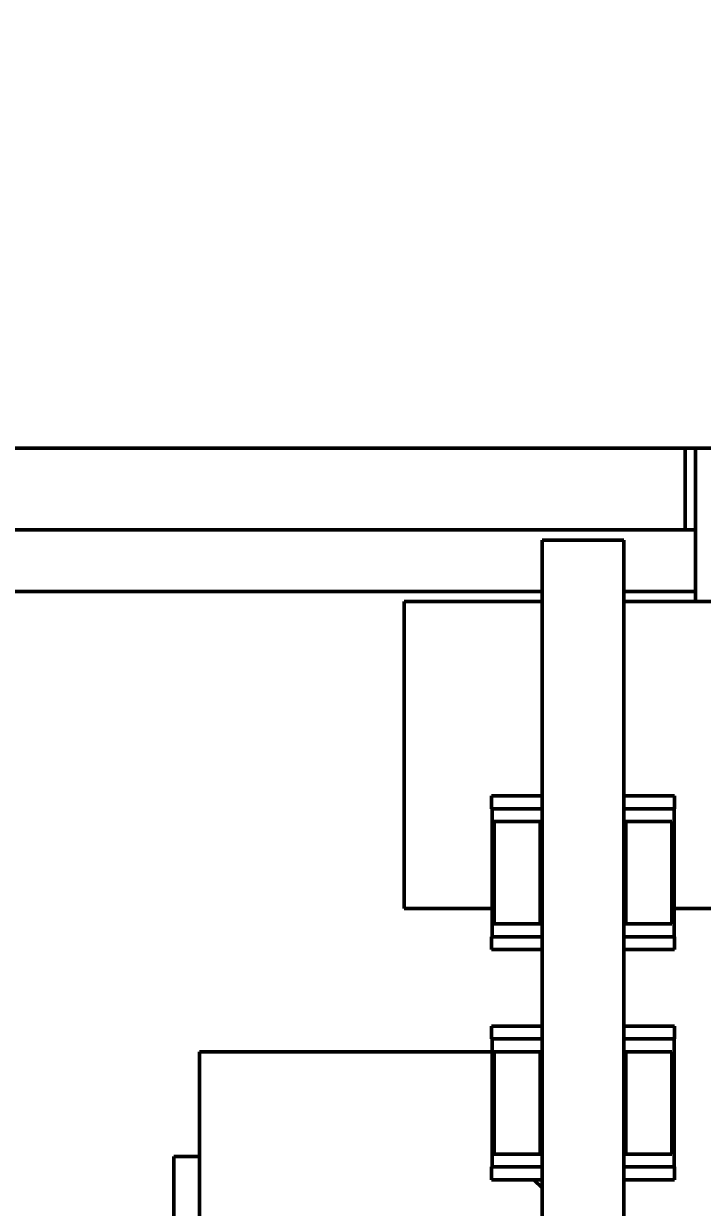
# Model space of a CAD drawing. Header units: millimetres. Extents: x 3137 to 5094, y 789 to 1822.
# Drawn here: x 3480.4 to 3493.68, y 1598.97 to 1622.11 of the extents above; entities that cross this region are included whole.
import ezdxf

# ---------------------------------------------------------------- set-up
doc = ezdxf.new("R2010")
doc.units = ezdxf.units.MM
doc.header["$LTSCALE"] = 1.8
doc.layers.add('외형선(ISO)', color=7, linetype='Continuous', lineweight=50)
doc.layers.add('치수(ISO)', color=7, linetype='Continuous', lineweight=25)
doc.styles.add('레이블 문자 (JIS)', font='')
doc.styles.get('레이블 문자 (JIS)').set_extended_font_data('Gulim')
doc.dimstyles.new('복사 대상기본값 (JIS)', dxfattribs={"dimscale": 1.5, "dimtxt": 3, "dimasz": 2, "dimexe": 1, "dimexo": 0.5, "dimgap": 0.8, "dimtad": 1, "dimdsep": 46, "dimtxsty": '레이블 문자 (JIS)', "dimblk": 'Filled-1', "dimcen": 0.09, "dimdle": 10, "dimclrd": 256, "dimclre": 256, "dimclrt": 256, "dimazin": 2, "dimtfac": 0.666667, "dimtmove": 0, "dimatfit": 3, "dimldrblk": 'OPEN', "dimfxl": 1, "dimtolj": 1, "dimtzin": 0, "dimlwd": -1, "dimlwe": -1, "dimarcsym": 0})

# ---------------------------------------------------------------- blocks, each defined once
blk = doc.blocks.new('Filled-1')
at = {"color": 0}
for p, q in [((0, 0), (-1, 0.1)), ((-1, 0.1), (-1, -0.1)), ((-1, 0), (0, 0)), ((-1, -0.1), (0, 0))]:
    blk.add_line(p, q, dxfattribs=at)
at = {"color": 0, "flags": 128}
blk.add_lwpolyline([(-1, -0.1), (0, 0), (-1, 0.1), (-1, -0.1)], dxfattribs=at)
at = {"color": 0}
blk.add_solid([(-1, -0.1), (0, 0), (-1, 0.1), (-1, -0.1)], dxfattribs=at)
blk = doc.blocks.new('*D735')
at = {"layer": 'Defpoints', "color": 0}
for p in [(3615.742, 1638.942), (3296.742, 1610.811), (3615.742, 1602.811)]:
    blk.add_point(p, dxfattribs=at)
at = {"layer": '치수(ISO)'}
for p, q in [((3296.742, 1611.561), (3296.742, 1640.442)), ((3615.742, 1603.561), (3615.742, 1640.442)), ((3299.742, 1638.942), (3612.742, 1638.942))]:
    blk.add_line(p, q, dxfattribs=at)
at = {"layer": '치수(ISO)', "linetype": 'ByBlock', "xscale": 3, "yscale": 3, "zscale": 3, "rotation": 180}
blk.add_blockref('Filled-1', (3296.742, 1638.942), dxfattribs=at)
at = {"layer": '치수(ISO)', "linetype": 'ByBlock', "xscale": 3, "yscale": 3, "zscale": 3}
blk.add_blockref('Filled-1', (3615.742, 1638.942), dxfattribs=at)
at = {"layer": '치수(ISO)', "insert": (3456.262, 1649.652), "char_height": 15, "attachment_point": 5, "style": '레이블 문자 (JIS)'}
blk.add_mtext('\\A1;319', dxfattribs=at)
blk = doc.blocks.new('_Open')
at = {"color": 0, "linetype": 'ByBlock', "lineweight": -2}
for p, q in [((-1, 0.1667), (0, 0)), ((-1, -0.1667), (0, 0)), ((0, 0), (-1, 0))]:
    blk.add_line(p, q, dxfattribs=at)

msp = doc.modelspace()

# ---------------------------------------------------------------- linework, layer by layer
at = {"layer": '외형선(ISO)'}
for p, q in [((3493.342, 1613.811), (3477.142, 1613.811)), ((3493.342, 1613.811), (3493.542, 1613.811)), ((3493.342, 1612.211), (3493.342, 1613.811)), ((3500.542, 1613.811), (3493.542, 1613.811)), ((3493.542, 1612.811), (3493.542, 1613.811)), ((3493.542, 1612.811), (3493.542, 1610.811)), ((3493.342, 1612.211), (3477.142, 1612.211)), ((3493.542, 1612.211), (3493.342, 1612.211)), ((3490.542, 1597.421), (3490.542, 1612.011)), ((3492.142, 1612.011), (3490.542, 1612.011)), ((3492.142, 1612.011), (3492.142, 1596.906)), ((3490.542, 1611.011), (3476.942, 1611.011)), ((3493.542, 1611.011), (3492.142, 1611.011)), ((3488.742, 1610.811), (3487.842, 1610.811)), ((3487.842, 1610.811), (3487.842, 1604.811)), ((3488.742, 1610.811), (3490.542, 1610.811)), ((3492.142, 1610.811), (3499.542, 1610.811)), ((3490.542, 1607.011), (3489.554, 1607.011)), ((3489.554, 1606.761), (3489.554, 1607.011)), ((3493.129, 1607.011), (3492.142, 1607.011)), ((3493.129, 1606.761), (3493.129, 1607.011)), ((3489.554, 1606.761), (3490.542, 1606.761)), ((3489.562, 1604.261), (3489.562, 1606.761)), ((3492.142, 1606.761), (3493.129, 1606.761)), ((3493.122, 1604.261), (3493.122, 1606.761)), ((3490.502, 1606.511), (3489.602, 1606.511)), ((3489.602, 1606.511), (3489.602, 1605.761)), ((3490.502, 1606.511), (3490.502, 1605.761)), ((3493.082, 1606.511), (3492.182, 1606.511)), ((3492.182, 1606.511), (3492.182, 1605.761)), ((3493.082, 1606.511), (3493.082, 1605.761)), ((3489.602, 1605.261), (3489.602, 1605.761)), ((3490.502, 1605.261), (3490.502, 1605.761)), ((3492.182, 1605.261), (3492.182, 1605.761)), ((3493.082, 1605.261), (3493.082, 1605.761)), ((3489.602, 1605.261), (3489.602, 1604.511)), ((3490.502, 1605.261), (3490.502, 1604.511)), ((3492.182, 1605.261), (3492.182, 1604.511)), ((3493.082, 1605.261), (3493.082, 1604.511)), ((3488.742, 1604.811), (3487.842, 1604.811)), ((3488.742, 1604.811), (3489.562, 1604.811)), ((3493.122, 1604.811), (3499.542, 1604.811)), ((3490.502, 1604.511), (3489.602, 1604.511)), ((3493.082, 1604.511), (3492.182, 1604.511)), ((3490.542, 1604.261), (3489.554, 1604.261)), ((3489.554, 1604.011), (3489.554, 1604.261)), ((3493.129, 1604.261), (3492.142, 1604.261)), ((3493.129, 1604.011), (3493.129, 1604.261)), ((3489.554, 1604.011), (3490.542, 1604.011)), ((3492.142, 1604.011), (3493.129, 1604.011)), ((3490.542, 1602.511), (3489.554, 1602.511)), ((3489.554, 1602.511), (3489.554, 1602.261)), ((3493.129, 1602.511), (3492.142, 1602.511)), ((3493.129, 1602.261), (3493.129, 1602.511)), ((3489.554, 1602.261), (3490.542, 1602.261)), ((3489.562, 1602.261), (3489.562, 1599.761)), ((3492.142, 1602.261), (3493.129, 1602.261)), ((3493.122, 1599.761), (3493.122, 1602.261)), ((3489.562, 1602.011), (3483.842, 1602.011)), ((3483.842, 1597.441), (3483.842, 1602.011)), ((3489.602, 1602.011), (3490.502, 1602.011)), ((3489.602, 1601.261), (3489.602, 1602.011)), ((3490.502, 1601.261), (3490.502, 1602.011)), ((3493.082, 1602.011), (3492.182, 1602.011)), ((3492.182, 1602.011), (3492.182, 1601.261)), ((3493.082, 1602.011), (3493.082, 1601.261)), ((3489.602, 1601.261), (3489.602, 1600.761)), ((3490.502, 1601.261), (3490.502, 1600.761)), ((3492.182, 1600.761), (3492.182, 1601.261)), ((3493.082, 1600.761), (3493.082, 1601.261)), ((3489.602, 1600.011), (3489.602, 1600.761)), ((3490.502, 1600.011), (3490.502, 1600.761)), ((3492.182, 1600.761), (3492.182, 1600.011)), ((3493.082, 1600.761), (3493.082, 1600.011)), ((3483.342, 1599.961), (3483.842, 1599.961)), ((3483.342, 1597.811), (3483.342, 1599.961)), ((3489.602, 1600.011), (3490.502, 1600.011)), ((3493.082, 1600.011), (3492.182, 1600.011)), ((3490.542, 1599.761), (3489.554, 1599.761)), ((3489.554, 1599.761), (3489.554, 1599.511)), ((3493.129, 1599.761), (3492.142, 1599.761)), ((3493.129, 1599.511), (3493.129, 1599.761)), ((3489.554, 1599.511), (3490.542, 1599.511)), ((3490.542, 1599.351), (3490.382, 1599.511)), ((3492.142, 1599.511), (3493.129, 1599.511))]:
    msp.add_line(p, q, dxfattribs=at)

# ---------------------------------------------------------------- dimensions: what is measured, and where the dimension line sits
at = {"layer": '치수(ISO)'}
dim = msp.add_linear_dim(base=(3615.742, 1638.942), p1=(3296.742, 1610.811), p2=(3615.742, 1602.811), angle=180, dimstyle='복사 대상기본값 (JIS)', override={"dimtxt": 10, "dimgap": 2, "dimtxsty": '레이블 문자 (JIS)', "dimtofl": 0, "dimatfit": 1, "dimldrblk": 'Open'}, dxfattribs=at)
dim.commit()
dim.dimension.update_dxf_attribs({"geometry": '*D735', "text_midpoint": (3456.262, 1638.942), "dimtype": 160})

doc.saveas('drawing.dxf')
